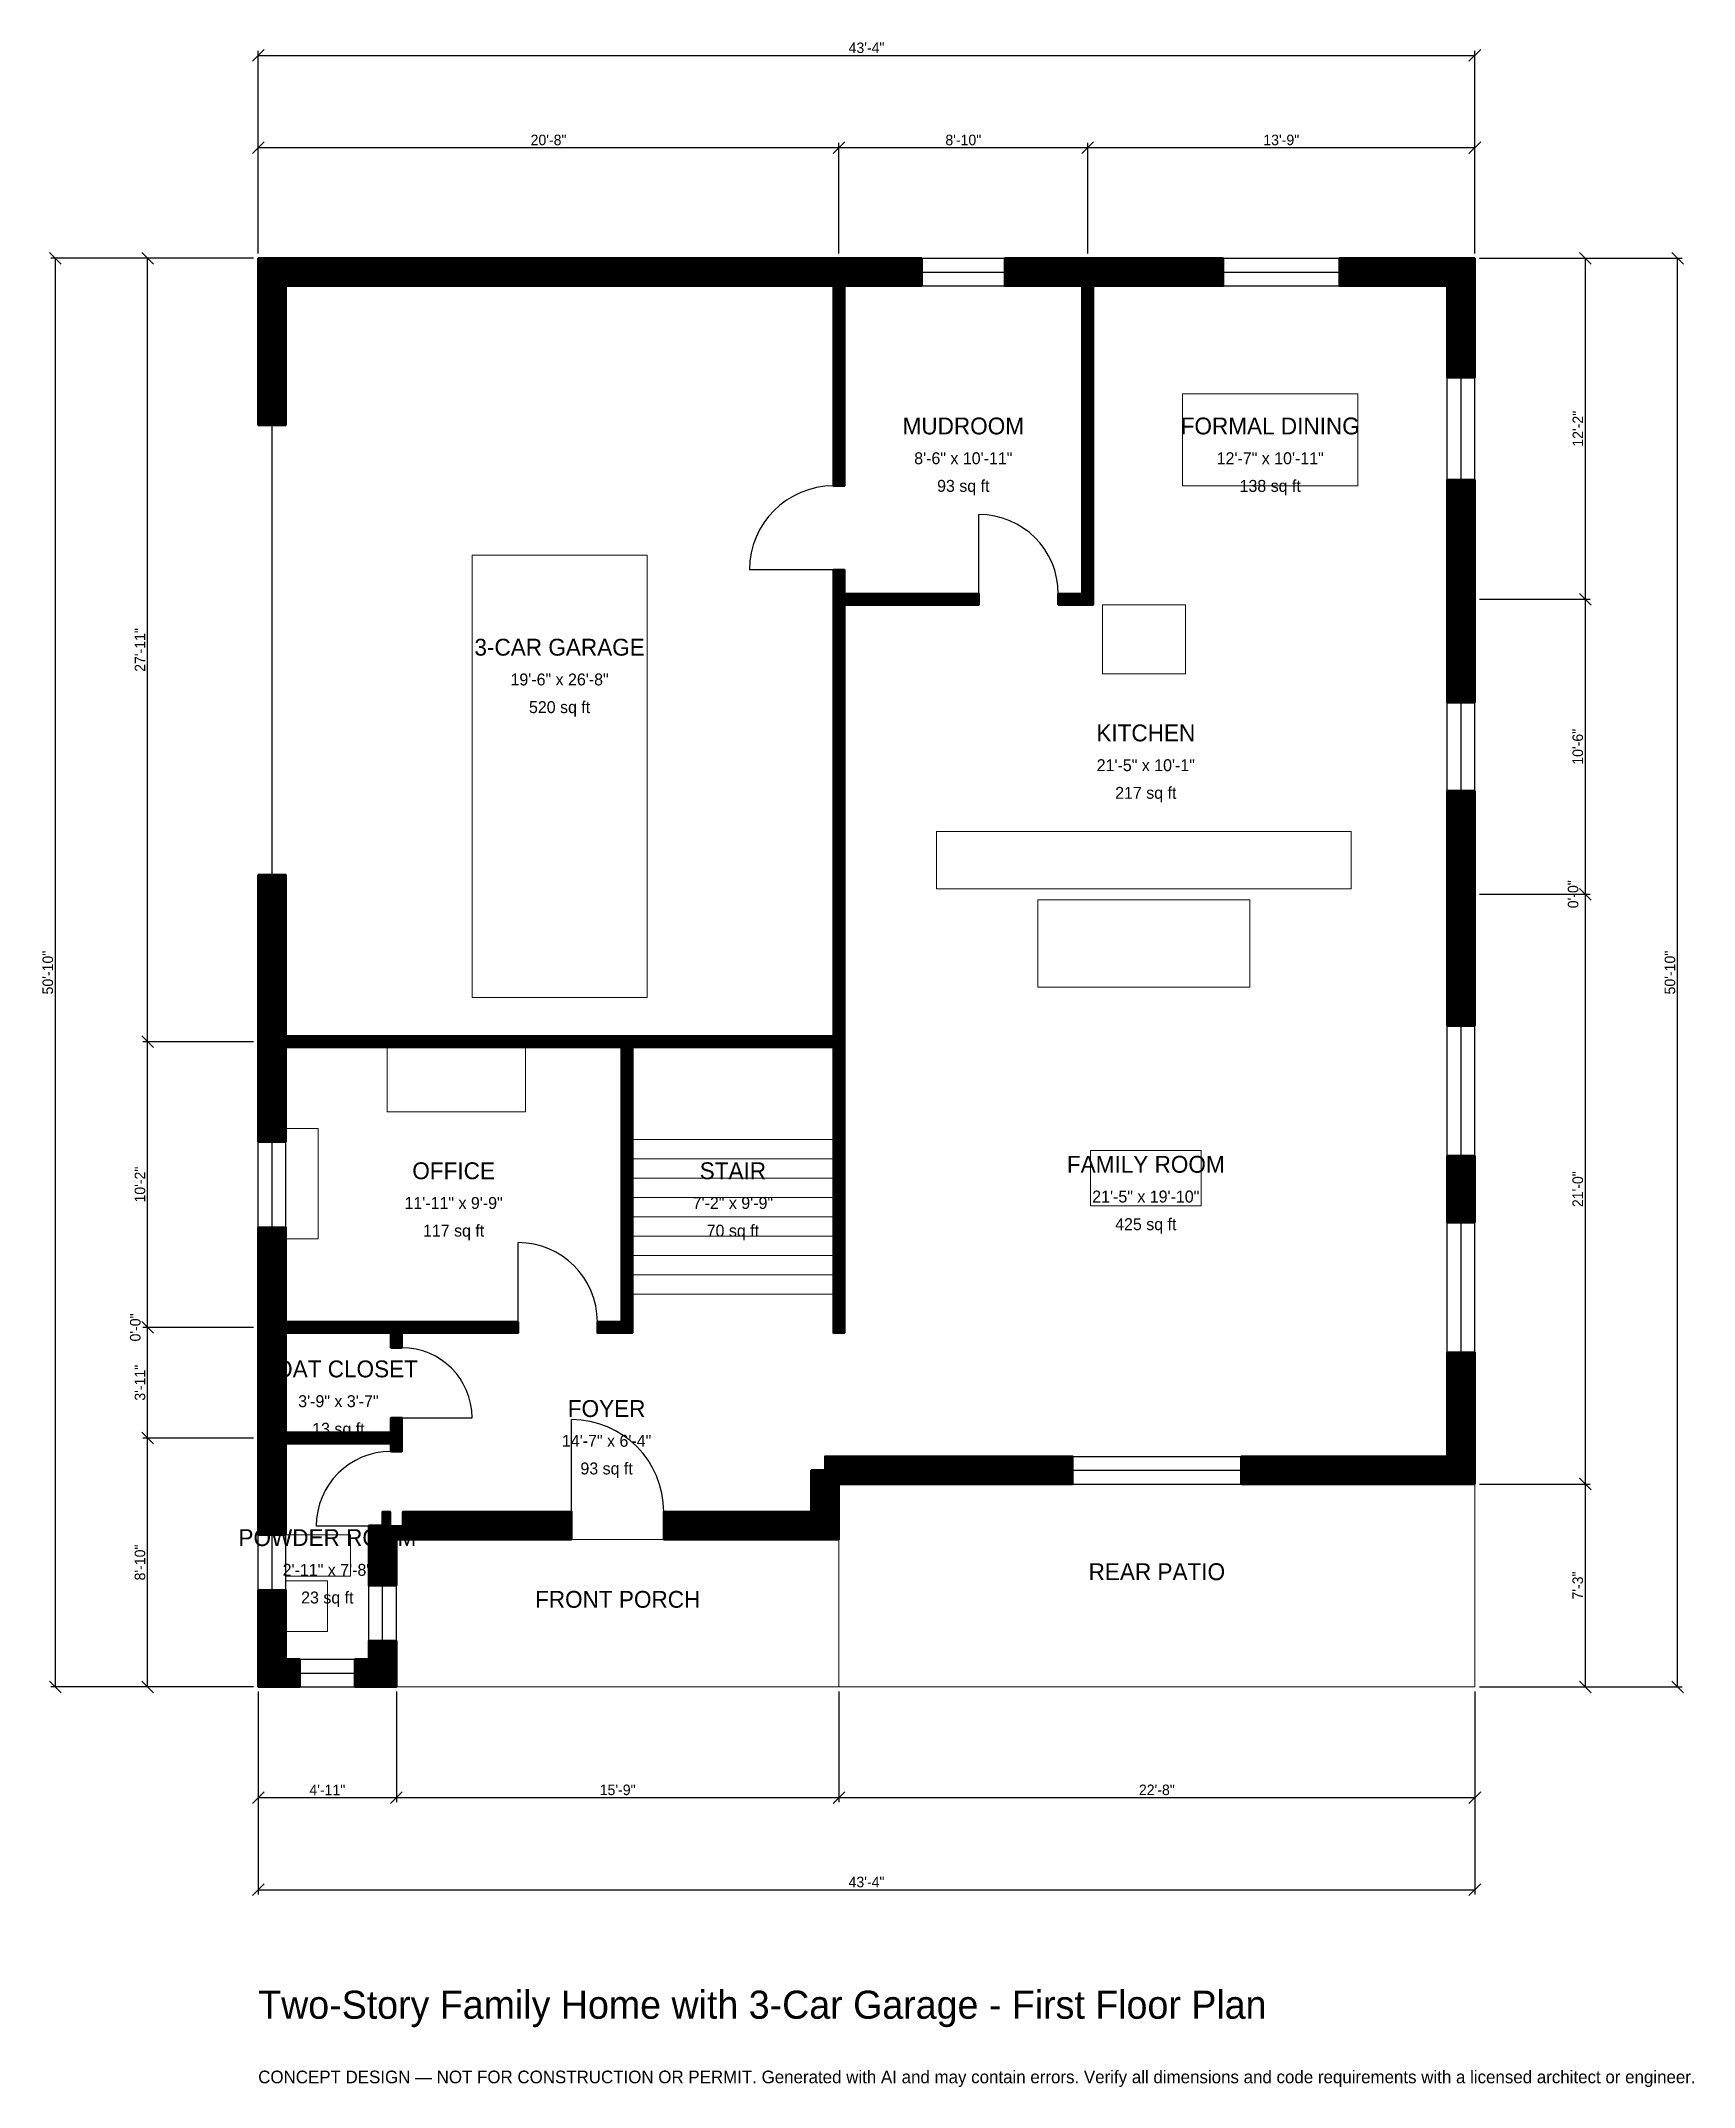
# Model space of a CAD drawing. Header units: inches. Extents: x -93 to 613, y -171 to 703.
import ezdxf
from ezdxf.enums import TextEntityAlignment as Align

# ---------------------------------------------------------------- set-up
doc = ezdxf.new("R2010")
doc.units = ezdxf.units.IN
doc.header["$MEASUREMENT"] = 0
doc.linetypes.add('DASHED', pattern=[0.6, 0.5, -0.1])
for name, color, linetype, lineweight in [('A-ANNO-DIMS', 1, 'Continuous', 13), ('A-ANNO-TEXT', 7, 'Continuous', 18), ('A-AREA-IDEN', 7, 'Continuous', 18), ('A-DOOR', 2, 'Continuous', 25), ('A-FLOR-FIXT', 9, 'Continuous', 13), ('A-FLOR-STRS', 3, 'Continuous', 18), ('A-FURN', 9, 'Continuous', 13), ('A-GLAZ', 4, 'Continuous', 25), ('A-SITE-PAVE', 8, 'Continuous', 13), ('A-WALL', 7, 'Continuous', 50), ('A-WALL-PATT', 8, 'Continuous', 13)]:
    doc.layers.add(name, color=color, linetype=linetype, lineweight=lineweight)
doc.dimstyles.new('PLAN', dxfattribs={"dimtxt": 4.5, "dimasz": 3, "dimexe": 2, "dimexo": 2, "dimgap": 1, "dimtad": 1, "dimdec": 0, "dimlunit": 4, "dimtsz": 2.5, "dimcen": 2.5, "dimclrd": 1, "dimclre": 1, "dimazin": 3, "dimtfac": 1, "dimtmove": 0, "dimatfit": 3})

msp = doc.modelspace()

# ---------------------------------------------------------------- hatches: boundary and pattern name
at = {"layer": 'A-WALL-PATT'}
h = msp.add_hatch(dxfattribs=at)
h.set_pattern_fill('ANSI31', color=8, scale=0.8)
h.paths.add_polyline_path([(41.3386, 0), (41.3386, 11.811), (47.2441, 11.811), (47.2441, 19.685), (59.0551, 19.685), (59.0551, 11.811), (59.0552, 11.811), (59.0552, 0), (59.0551, 0), (59.0551, 0), (47.2441, 0), (47.2441, 0), (41.3386, 0)])
h.paths.add_polyline_path([(11.811, 0), (11.811, 0), (0, 0), (0, 0), (0, 0), (0, 0), (0, 11.811), (0, 11.811), (0, 41.3386), (11.811, 41.3386), (11.811, 11.811), (17.7165, 11.811), (17.7165, 0), (11.811, 0)])
h.paths.add_polyline_path([(0, 100.3937), (0, 103.937), (0, 103.937), (0, 108.6614), (0, 108.6614), (0, 112.2047), (0, 147.6378), (0, 151.1811), (0, 151.1811), (0, 155.9055), (0, 155.9055), (0, 159.4488), (0, 196.2598), (11.811, 196.2598), (11.811, 159.4488), (11.811, 155.9055), (61.4173, 155.9055), (61.4173, 155.9055), (111.0236, 155.9055), (111.0236, 151.1811), (61.4173, 151.1811), (61.4173, 144.8819), (56.6929, 144.8819), (56.6929, 151.1811), (56.6929, 151.1811), (11.811, 151.1811), (11.811, 147.6378), (11.811, 112.2047), (11.811, 108.6614), (56.6929, 108.6614), (56.6929, 114.9606), (61.4173, 114.9606), (61.4173, 108.6614), (61.4173, 103.937), (61.4173, 100.5906), (56.6929, 100.5906), (56.6929, 103.937), (11.811, 103.937), (11.811, 100.3937), (11.811, 64.9606), (0, 64.9606), (0, 100.3937)])
h.paths.add_polyline_path([(0, 269.685), (0, 273.2283), (0, 273.2283), (0, 277.9528), (0, 277.9528), (0, 281.4961), (0, 346.8504), (11.811, 346.8504), (11.811, 281.4961), (11.811, 277.9528), (155.1181, 277.9528), (159.8425, 277.9528), (245.6693, 277.9528), (245.6693, 336.2205), (245.6693, 340.9449), (245.6693, 462.2047), (245.6693, 466.9291), (245.6693, 477.1654), (250.3937, 477.1654), (250.3937, 466.9291), (307.874, 466.9291), (307.874, 462.2047), (250.3937, 462.2047), (250.3937, 340.9449), (250.3937, 336.2205), (250.3937, 277.9528), (250.3937, 273.2283), (250.3937, 151.1811), (245.6693, 151.1811), (245.6693, 273.2283), (159.8425, 273.2283), (159.8425, 155.9055), (159.8425, 151.1811), (155.1181, 151.1811), (144.8819, 151.1811), (144.8819, 155.9055), (155.1181, 155.9055), (155.1181, 273.2283), (11.811, 273.2283), (11.811, 269.685), (11.811, 232.874), (0, 232.874), (0, 269.685)])
h.paths.add_polyline_path([(0, 598.4252), (0, 598.4252), (0, 610.2362), (0, 610.2362), (0, 610.2363), (11.811, 610.2363), (11.811, 610.2362), (242.126, 610.2362), (245.6693, 610.2362), (245.6693, 610.2363), (250.3937, 610.2363), (250.3937, 610.2362), (253.937, 610.2362), (283.4646, 610.2362), (283.4646, 598.4252), (253.937, 598.4252), (250.3937, 598.4252), (250.3937, 512.9921), (245.6693, 512.9921), (245.6693, 598.4252), (242.126, 598.4252), (11.811, 598.4252), (11.811, 538.9764), (0, 538.9764), (0, 598.4252)])
h.paths.add_polyline_path([(348.4252, 610.2362), (351.9685, 610.2362), (351.9685, 610.2363), (356.6929, 610.2363), (356.6929, 610.2362), (360.2362, 610.2362), (412.2047, 610.2362), (412.2047, 598.4252), (360.2362, 598.4252), (356.6929, 598.4252), (356.6929, 466.9291), (356.6929, 462.2047), (351.9685, 462.2047), (341.7323, 462.2047), (341.7323, 466.9291), (351.9685, 466.9291), (351.9685, 598.4252), (348.4252, 598.4252), (318.8976, 598.4252), (318.8976, 610.2362), (348.4252, 610.2362)])
h.paths.add_polyline_path([(507.874, 610.2362), (507.874, 610.2363), (519.685, 610.2363), (519.685, 610.2362), (519.6851, 610.2362), (519.6851, 598.4252), (519.685, 598.4252), (519.685, 559.252), (507.874, 559.252), (507.874, 598.4252), (461.811, 598.4252), (461.811, 610.2362), (507.874, 610.2362)])
h.paths.add_polyline_path([(519.685, 470.4724), (519.685, 458.6614), (519.685, 420.4724), (507.874, 420.4724), (507.874, 458.6614), (507.874, 470.4724), (507.874, 515.5512), (519.685, 515.5512), (519.685, 470.4724)])
h.paths.add_polyline_path([(519.685, 344.4882), (519.685, 332.6772), (519.685, 282.3491), (507.874, 282.3491), (507.874, 332.6772), (507.874, 344.4882), (507.874, 382.6772), (519.685, 382.6772), (519.685, 344.4882)])
h.paths.add_polyline_path([(519.685, 198.3596), (507.874, 198.3596), (507.874, 226.8373), (519.685, 226.8373), (519.685, 198.3596)])
h.paths.add_polyline_path([(519.685, 98.4252), (519.6851, 98.4252), (519.6851, 86.6142), (519.685, 86.6142), (519.685, 86.6141), (507.874, 86.6141), (507.874, 86.6142), (419.8819, 86.6142), (419.8819, 98.4252), (507.874, 98.4252), (507.874, 142.8478), (519.685, 142.8478), (519.685, 98.4252)])
h.paths.add_polyline_path([(248.0315, 86.6142), (248.0315, 74.8031), (248.0315, 74.8031), (248.0315, 62.9921), (248.0315, 62.9921), (248.0315, 62.9921), (236.2205, 62.9921), (236.2205, 62.9921), (173.2283, 62.9921), (173.2283, 74.8031), (236.2205, 74.8031), (236.2205, 92.5197), (242.126, 92.5197), (242.126, 98.4252), (347.8346, 98.4252), (347.8346, 86.6142), (248.0315, 86.6142)])
h.paths.add_polyline_path([(61.4173, 62.9921), (61.4173, 62.9921), (59.0552, 62.9921), (59.0552, 60.6299), (59.0551, 60.6299), (59.0551, 43.3071), (47.2441, 43.3071), (47.2441, 68.8976), (53.1496, 68.8976), (53.1496, 74.8031), (56.2992, 74.8031), (56.2992, 68.7008), (61.811, 68.7008), (61.811, 74.8031), (133.8583, 74.8031), (133.8583, 62.9921), (61.4173, 62.9921)])

# ---------------------------------------------------------------- linework, layer by layer
at = {"layer": 'A-DOOR', "linetype": 'DASHED'}
msp.add_line((5.9055, 346.8504), (5.9055, 538.9764), dxfattribs=at)
at = {"layer": 'A-DOOR'}
for p, q in [((307.874, 466.9291), (307.874, 500.7874)), ((245.6693, 477.1654), (209.8425, 477.1654)), ((111.0236, 155.9055), (111.0236, 189.7638)), ((61.4173, 114.9606), (91.3386, 114.9606)), ((133.8583, 74.8031), (133.8583, 114.1732)), ((56.6929, 68.7008), (24.8031, 68.7008))]:
    msp.add_line(p, q, dxfattribs=at)
for centre, radius, start, end in [((245.6693, 477.1654), 35.8268, 90, 180), ((307.874, 466.9291), 33.8583, 0, 90), ((111.0236, 155.9055), 33.8583, 0, 90), ((61.4173, 114.9606), 29.9213, 0, 90), ((133.8583, 74.8031), 39.3701, 0, 90), ((56.6929, 68.7008), 31.8898, 90, 180)]:
    msp.add_arc(centre, radius, start, end, dxfattribs=at)
at = {"layer": 'A-FLOR-FIXT'}
for points in [[(289.7638, 340.9449), (466.9291, 340.9449), (466.9291, 365.3543), (289.7638, 365.3543)], [(11.811, 47.2441), (39.3701, 47.2441), (39.3701, 64.9606), (11.811, 64.9606)], [(11.811, 23.622), (29.5276, 23.622), (29.5276, 45.2756), (11.811, 45.2756)]]:
    msp.add_lwpolyline(points, close=True, dxfattribs=at)
at = {"layer": 'A-FLOR-STRS'}
for p, q in [((159.8425, 233.8583), (245.6693, 233.8583)), ((159.8425, 225.5906), (245.6693, 225.5906)), ((159.8425, 217.3228), (245.6693, 217.3228)), ((159.8425, 209.0551), (245.6693, 209.0551)), ((159.8425, 200.7874), (245.6693, 200.7874)), ((159.8425, 192.5197), (245.6693, 192.5197)), ((159.8425, 184.252), (245.6693, 184.252)), ((159.8425, 175.9843), (245.6693, 175.9843)), ((159.8425, 167.7165), (245.6693, 167.7165))]:
    msp.add_line(p, q, dxfattribs=at)
at = {"layer": 'A-FURN'}
for points in [[(394.8819, 512.9921), (469.685, 512.9921), (469.685, 552.3622), (394.8819, 552.3622)], [(91.3386, 294.4882), (166.1417, 294.4882), (166.1417, 483.4646), (91.3386, 483.4646)], [(360.6299, 432.6772), (396.063, 432.6772), (396.063, 462.2047), (360.6299, 462.2047)], [(333.0709, 298.8189), (423.622, 298.8189), (423.622, 336.2205), (333.0709, 336.2205)], [(55.1181, 245.6693), (114.1732, 245.6693), (114.1732, 273.2283), (55.1181, 273.2283)], [(11.811, 191.3386), (25.5906, 191.3386), (25.5906, 238.5827), (11.811, 238.5827)], [(355.5118, 205.5118), (402.7559, 205.5118), (402.7559, 229.1339), (355.5118, 229.1339)]]:
    msp.add_lwpolyline(points, close=True, dxfattribs=at)
at = {"layer": 'A-GLAZ'}
for p, q in [((283.4646, 610.2362), (318.8976, 610.2362)), ((283.4646, 604.3307), (318.8976, 604.3307)), ((412.2047, 610.2362), (461.811, 610.2362)), ((412.2047, 604.3307), (461.811, 604.3307)), ((283.4646, 598.4252), (318.8976, 598.4252)), ((412.2047, 598.4252), (461.811, 598.4252)), ((507.874, 515.5512), (507.874, 559.252)), ((513.7795, 515.5512), (513.7795, 559.252)), ((519.685, 515.5512), (519.685, 559.252)), ((507.874, 382.6772), (507.874, 420.4724)), ((513.7795, 382.6772), (513.7795, 420.4724)), ((519.685, 382.6772), (519.685, 420.4724)), ((507.874, 226.8373), (507.874, 282.3491)), ((513.7795, 226.8373), (513.7795, 282.3491)), ((519.685, 226.8373), (519.685, 282.3491)), ((0, 196.2598), (0, 232.874)), ((5.9055, 196.2598), (5.9055, 232.874)), ((11.811, 196.2598), (11.811, 232.874)), ((507.874, 142.8478), (507.874, 198.3596)), ((513.7795, 142.8478), (513.7795, 198.3596)), ((519.685, 142.8478), (519.685, 198.3596)), ((347.8346, 98.4252), (419.8819, 98.4252)), ((347.8346, 92.5197), (419.8819, 92.5197)), ((347.8346, 86.6142), (419.8819, 86.6142)), ((0, 41.3386), (0, 64.9606)), ((5.9055, 41.3386), (5.9055, 64.9606)), ((11.811, 41.3386), (11.811, 64.9606)), ((47.2441, 19.685), (47.2441, 43.3071)), ((53.1496, 19.685), (53.1496, 43.3071)), ((59.0551, 19.685), (59.0551, 43.3071)), ((17.7165, 11.811), (41.3386, 11.811)), ((17.7165, 5.9055), (41.3386, 5.9055)), ((17.7165, 0), (41.3386, 0))]:
    msp.add_line(p, q, dxfattribs=at)
at = {"layer": 'A-SITE-PAVE', "linetype": 'DASHED'}
for points in [[(248.0315, 0), (519.685, 0), (519.685, 86.6142), (248.0315, 86.6142)], [(59.0551, 0), (248.0315, 0), (248.0315, 62.9921), (59.0551, 62.9921)]]:
    msp.add_lwpolyline(points, close=True, dxfattribs=at)
at = {"layer": 'A-WALL'}
for points in [[(0, 598.4252), (0, 598.4252), (0, 610.2362), (0, 610.2362), (0, 610.2363), (11.811, 610.2363), (11.811, 610.2362), (242.126, 610.2362), (245.6693, 610.2362), (245.6693, 610.2363), (250.3937, 610.2363), (250.3937, 610.2362), (253.937, 610.2362), (283.4646, 610.2362), (283.4646, 598.4252), (253.937, 598.4252), (250.3937, 598.4252), (250.3937, 512.9921), (245.6693, 512.9921), (245.6693, 598.4252), (242.126, 598.4252), (11.811, 598.4252), (11.811, 538.9764), (0, 538.9764), (0, 598.4252)], [(348.4252, 610.2362), (351.9685, 610.2362), (351.9685, 610.2363), (356.6929, 610.2363), (356.6929, 610.2362), (360.2362, 610.2362), (412.2047, 610.2362), (412.2047, 598.4252), (360.2362, 598.4252), (356.6929, 598.4252), (356.6929, 466.9291), (356.6929, 462.2047), (351.9685, 462.2047), (341.7323, 462.2047), (341.7323, 466.9291), (351.9685, 466.9291), (351.9685, 598.4252), (348.4252, 598.4252), (318.8976, 598.4252), (318.8976, 610.2362), (348.4252, 610.2362)], [(507.874, 610.2362), (507.874, 610.2363), (519.685, 610.2363), (519.685, 610.2362), (519.6851, 610.2362), (519.6851, 598.4252), (519.685, 598.4252), (519.685, 559.252), (507.874, 559.252), (507.874, 598.4252), (461.811, 598.4252), (461.811, 610.2362), (507.874, 610.2362)], [(519.685, 470.4724), (519.685, 458.6614), (519.685, 420.4724), (507.874, 420.4724), (507.874, 458.6614), (507.874, 470.4724), (507.874, 515.5512), (519.685, 515.5512), (519.685, 470.4724)], [(0, 269.685), (0, 273.2283), (0, 273.2283), (0, 277.9528), (0, 277.9528), (0, 281.4961), (0, 346.8504), (11.811, 346.8504), (11.811, 281.4961), (11.811, 277.9528), (155.1181, 277.9528), (159.8425, 277.9528), (245.6693, 277.9528), (245.6693, 336.2205), (245.6693, 340.9449), (245.6693, 462.2047), (245.6693, 466.9291), (245.6693, 477.1654), (250.3937, 477.1654), (250.3937, 466.9291), (307.874, 466.9291), (307.874, 462.2047), (250.3937, 462.2047), (250.3937, 340.9449), (250.3937, 336.2205), (250.3937, 277.9528), (250.3937, 273.2283), (250.3937, 151.1811), (245.6693, 151.1811), (245.6693, 273.2283), (159.8425, 273.2283), (159.8425, 155.9055), (159.8425, 151.1811), (155.1181, 151.1811), (144.8819, 151.1811), (144.8819, 155.9055), (155.1181, 155.9055), (155.1181, 273.2283), (11.811, 273.2283), (11.811, 269.685), (11.811, 232.874), (0, 232.874), (0, 269.685)], [(519.685, 344.4882), (519.685, 332.6772), (519.685, 282.3491), (507.874, 282.3491), (507.874, 332.6772), (507.874, 344.4882), (507.874, 382.6772), (519.685, 382.6772), (519.685, 344.4882)], [(519.685, 198.3596), (507.874, 198.3596), (507.874, 226.8373), (519.685, 226.8373), (519.685, 198.3596)], [(0, 100.3937), (0, 103.937), (0, 103.937), (0, 108.6614), (0, 108.6614), (0, 112.2047), (0, 147.6378), (0, 151.1811), (0, 151.1811), (0, 155.9055), (0, 155.9055), (0, 159.4488), (0, 196.2598), (11.811, 196.2598), (11.811, 159.4488), (11.811, 155.9055), (61.4173, 155.9055), (61.4173, 155.9055), (111.0236, 155.9055), (111.0236, 151.1811), (61.4173, 151.1811), (61.4173, 144.8819), (56.6929, 144.8819), (56.6929, 151.1811), (56.6929, 151.1811), (11.811, 151.1811), (11.811, 147.6378), (11.811, 112.2047), (11.811, 108.6614), (56.6929, 108.6614), (56.6929, 114.9606), (61.4173, 114.9606), (61.4173, 108.6614), (61.4173, 103.937), (61.4173, 100.5906), (56.6929, 100.5906), (56.6929, 103.937), (11.811, 103.937), (11.811, 100.3937), (11.811, 64.9606), (0, 64.9606), (0, 100.3937)], [(519.685, 98.4252), (519.6851, 98.4252), (519.6851, 86.6142), (519.685, 86.6142), (519.685, 86.6141), (507.874, 86.6141), (507.874, 86.6142), (419.8819, 86.6142), (419.8819, 98.4252), (507.874, 98.4252), (507.874, 142.8478), (519.685, 142.8478), (519.685, 98.4252)], [(248.0315, 86.6142), (248.0315, 74.8031), (248.0315, 74.8031), (248.0315, 62.9921), (248.0315, 62.9921), (248.0315, 62.9921), (236.2205, 62.9921), (236.2205, 62.9921), (173.2283, 62.9921), (173.2283, 74.8031), (236.2205, 74.8031), (236.2205, 92.5197), (242.126, 92.5197), (242.126, 98.4252), (347.8346, 98.4252), (347.8346, 86.6142), (248.0315, 86.6142)], [(61.4173, 62.9921), (61.4173, 62.9921), (59.0552, 62.9921), (59.0552, 60.6299), (59.0551, 60.6299), (59.0551, 43.3071), (47.2441, 43.3071), (47.2441, 68.8976), (53.1496, 68.8976), (53.1496, 74.8031), (56.2992, 74.8031), (56.2992, 68.7008), (61.811, 68.7008), (61.811, 74.8031), (133.8583, 74.8031), (133.8583, 62.9921), (61.4173, 62.9921)], [(11.811, 0), (11.811, 0), (0, 0), (0, 0), (0, 0), (0, 0), (0, 11.811), (0, 11.811), (0, 41.3386), (11.811, 41.3386), (11.811, 11.811), (17.7165, 11.811), (17.7165, 0), (11.811, 0)], [(41.3386, 0), (41.3386, 11.811), (47.2441, 11.811), (47.2441, 19.685), (59.0551, 19.685), (59.0551, 11.811), (59.0552, 11.811), (59.0552, 0), (59.0551, 0), (59.0551, 0), (47.2441, 0), (47.2441, 0), (41.3386, 0)]]:
    msp.add_lwpolyline(points, close=True, dxfattribs=at)

# ---------------------------------------------------------------- texts
at = {"layer": 'A-ANNO-TEXT'}
for s, height, p in [('Two-Story Family Home with 3-Car Garage - First Floor Plan', 12, (0, -141.7323)), ('CONCEPT DESIGN — NOT FOR CONSTRUCTION OR PERMIT. Generated with AI and may contain errors. Verify all dimensions and code requirements with a licensed architect or engineer.', 5.4, (0, -169.2913))]:
    msp.add_text(s, height=height, dxfattribs=at).set_placement(p)
at = {"layer": 'A-AREA-IDEN'}
for s, height, p in [('MUDROOM', 7.2, (301.1811, 538.5827)), ('FORMAL DINING', 7.2, (432.2835, 538.5827)), ('8\'-6" x 10\'-11"', 5.1, (301.1811, 524.8031)), ('12\'-7" x 10\'-11"', 5.1, (432.2835, 524.8031)), ('93 sq ft', 5.1, (301.1811, 512.9921)), ('138 sq ft', 5.1, (432.2835, 512.9921)), ('3-CAR GARAGE', 7.2, (128.7402, 444.0945)), ('19\'-6" x 26\'-8"', 5.1, (128.7402, 430.315)), ('520 sq ft', 5.1, (128.7402, 418.5039)), ('KITCHEN', 7.2, (379.1339, 407.4803)), ('21\'-5" x 10\'-1"', 5.1, (379.1339, 393.7008)), ('217 sq ft', 5.1, (379.1339, 381.8898)), ('OFFICE', 7.2, (83.4646, 220.4724)), ('STAIR', 7.2, (202.7559, 220.4724)), ('FAMILY ROOM', 7.2, (379.1339, 223.2283)), ('21\'-5" x 19\'-10"', 5.1, (379.1339, 209.4488)), ('11\'-11" x 9\'-9"', 5.1, (83.4646, 206.6929)), ('7\'-2" x 9\'-9"', 5.1, (202.7559, 206.6929)), ('117 sq ft', 5.1, (83.4646, 194.8819)), ('70 sq ft', 5.1, (202.7559, 194.8819)), ('425 sq ft', 5.1, (379.1339, 197.6378)), ('COAT CLOSET', 7.2, (34.252, 135.8268)), ('3\'-9" x 3\'-7"', 5.1, (34.252, 122.0472)), ('FOYER', 7.2, (148.8189, 118.8976)), ('13 sq ft', 5.1, (34.252, 110.2362)), ('14\'-7" x 6\'-4"', 5.1, (148.8189, 105.1181)), ('93 sq ft', 5.1, (148.8189, 93.3071)), ('POWDER ROOM', 7.2, (29.5276, 63.7795)), ('2\'-11" x 7\'-8"', 5.1, (29.5276, 50)), ('REAR PATIO', 7.2, (383.8583, 49.2126)), ('23 sq ft', 5.1, (29.5276, 38.189)), ('FRONT PORCH', 7.2, (153.5433, 37.4016))]:
    msp.add_text(s, height=height, dxfattribs=at).set_placement(p, align=Align.MIDDLE_CENTER)

# ---------------------------------------------------------------- dimensions: what is measured, and where the dimension line sits
at = {"layer": 'A-ANNO-DIMS'}
for base, p1, p2, text in [((0, 696.8504), (0, 610.2362), (519.685, 610.2362), '43\'-4"'), ((0, 657.4803), (0, 610.2362), (248.0315, 610.2362), '20\'-8"'), ((248.0315, 657.4803), (248.0315, 610.2362), (354.3307, 610.2362), '8\'-10"'), ((354.3307, 657.4803), (354.3307, 610.2362), (519.685, 610.2362), '13\'-9"'), ((0, -47.2441), (0, 0), (59.0551, 0), '4\'-11"'), ((0, -86.6142), (0, 0), (519.685, 0), '43\'-4"'), ((59.0551, -47.2441), (59.0551, 0), (248.0315, 0), '15\'-9"'), ((248.0315, -47.2441), (248.0315, 0), (519.685, 0), '22\'-8"')]:
    msp.add_linear_dim(base=base, p1=p1, p2=p2, text=text, dimstyle='PLAN', dxfattribs=at).render()
for base, p1, p2, text in [((-86.6142, 0), (0, 0), (0, 610.2362), '50\'-10"'), ((-47.2441, 275.5906), (0, 275.5906), (0, 610.2362), '27\'-11"'), ((566.9291, 464.5669), (519.685, 464.5669), (519.685, 610.2362), '12\'-2"'), ((606.2992, 0), (519.685, 0), (519.685, 610.2362), '50\'-10"'), ((566.9291, 338.5827), (519.685, 338.5827), (519.685, 464.5669), '10\'-6"'), ((566.9291, 338.5827), (519.685, 338.5827), (519.685, 338.5827), '0\'-0"'), ((566.9291, 86.6142), (519.685, 86.6142), (519.685, 338.5827), '21\'-0"'), ((-47.2441, 153.5433), (0, 153.5433), (0, 275.5906), '10\'-2"'), ((-47.2441, 153.5433), (0, 153.5433), (0, 153.5433), '0\'-0"'), ((-47.2441, 106.2992), (0, 106.2992), (0, 153.5433), '3\'-11"'), ((-47.2441, 0), (0, 0), (0, 106.2992), '8\'-10"'), ((566.9291, 0), (519.685, 0), (519.685, 86.6142), '7\'-3"')]:
    msp.add_linear_dim(base=base, p1=p1, p2=p2, angle=90, text=text, dimstyle='PLAN', dxfattribs=at).render()

doc.saveas('drawing.dxf')
